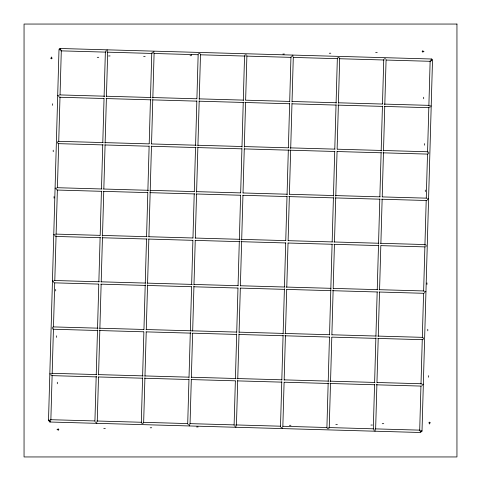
<?xml version="1.0" encoding="UTF-8"?>
<svg xmlns="http://www.w3.org/2000/svg" width="481" height="481" viewBox="0 0 481 481"><rect width="100%" height="100%" fill="white"/><g stroke="black" fill="none" stroke-linecap="round" stroke-linejoin="round"><path stroke-width="0.72" d="M48.497 420.803L58.995 49.633L60.931 49.687M49.832 420.839L49.633 422.005L420.803 432.503L421.001 431.343M49.687 420.069L49.651 421.284M50.956 375.204L50.998 373.671M52.267 328.812L52.309 327.278M53.577 282.413L53.625 280.88M54.894 236.015L54.936 234.481M56.205 189.622L56.247 188.089M57.516 143.224L57.558 141.691M58.832 96.825L58.874 95.292M60.143 50.433L60.197 48.497L431.367 58.995A1.172 1.172 0 0 1 432.431 59.746M50.854 420.117L52.128 375.132M52.17 373.629L53.445 328.637M53.487 327.14L54.738 282.9M54.798 280.651L56.073 235.66M56.115 234.157L57.365 189.917M57.431 187.668L58.682 143.428M58.724 141.931L59.999 96.94M60.059 94.691L61.309 50.445M94.913 421.368L96.188 376.376M96.23 374.873L97.499 329.888M97.541 328.385L98.791 284.145M98.858 281.896L100.108 237.656M100.174 235.407L101.425 191.161M101.485 188.913L102.742 144.673M102.802 142.424L104.052 98.184M104.094 96.687L105.369 51.695M97.252 421.434L98.503 377.194M98.569 374.94L99.838 329.954M99.88 328.451L101.136 284.211M101.196 281.962L102.447 237.722M102.489 236.219L103.764 191.228M103.83 188.979L105.08 144.739M105.123 143.242L106.391 98.25M106.433 96.753L107.708 51.762M141.312 422.679L142.58 377.687M142.623 376.19L143.873 331.95M143.939 329.695L145.214 284.71M145.256 283.207L146.507 238.967M146.567 236.718L147.823 192.478M147.865 190.975L149.134 145.983M149.2 143.735L150.451 99.495M150.493 97.998L151.768 53.006M143.651 422.745L144.919 377.753M144.961 376.256L146.218 332.016M146.278 329.762L147.553 284.776M147.595 283.273L148.845 239.033M148.912 236.784L151.473 146.056M151.539 143.801L152.79 99.561M152.832 98.064L154.106 53.072M187.704 423.989L188.979 378.998M189.021 377.501L190.296 332.509M190.338 331.012L191.588 286.772M191.648 284.518L192.899 240.278M192.965 238.029L194.216 193.789M194.282 191.54L195.533 147.3M195.575 145.797L196.849 100.812M196.909 98.557L198.16 54.317M190.043 424.056L191.318 379.064M191.36 377.567L192.61 333.327M192.677 331.078L193.945 286.087M193.987 284.584L195.244 240.344M195.304 238.095L196.555 193.855M196.597 192.358L197.871 147.366M197.913 145.863L199.188 100.878M199.23 99.375L200.499 54.383M234.103 425.3L235.353 381.06M235.419 378.812L236.688 333.82M236.73 332.323L237.981 288.083M238.047 285.834L239.297 241.594M239.34 240.091L240.614 195.1M240.674 192.851L241.931 148.611M241.973 147.114L243.242 102.122M243.284 100.619L244.558 55.634M236.442 425.366L237.716 380.381M237.758 378.878L239.027 333.886M239.069 332.389L240.326 288.149M240.386 285.9L241.66 240.909M241.702 239.406L242.953 195.166M243.019 192.917L244.27 148.677M244.312 147.18L245.581 102.188M245.647 99.94L246.897 55.7M280.501 426.617L281.77 381.625M281.812 380.122L283.087 335.137M283.129 333.634L284.403 288.642M284.445 287.145L285.696 242.905M285.756 240.656L287.013 196.416M287.055 194.913L288.323 149.922M288.39 147.673L289.64 103.433M289.682 101.936L290.957 56.944M282.84 426.683L284.091 382.443M284.151 380.188L285.425 335.203M285.467 333.7L286.718 289.46M286.784 287.211L288.035 242.971M288.101 240.722L289.352 196.482M289.412 194.228L290.662 149.988M290.704 148.491L291.979 103.499M292.021 102.002L293.296 57.011M326.894 427.928L328.168 382.936M328.21 381.439L329.461 337.199M329.527 334.944L332.088 244.216M332.155 241.967L333.405 197.727M333.447 196.224L334.722 151.238M334.782 148.984L336.039 104.744M336.081 103.247L337.349 58.255M329.232 427.994L330.507 383.002M330.549 381.505L331.8 337.265M331.866 335.017L333.135 290.025M333.177 288.522L334.433 244.282M334.493 242.033L335.744 197.793M335.786 196.29L337.061 151.305M337.127 149.05L338.377 104.81M338.42 103.313L339.688 58.321M373.292 429.238L374.567 384.247M374.609 382.75L375.877 337.758M375.92 336.261L377.17 292.021M377.236 289.772L378.511 244.781M378.553 243.278L379.804 199.038M379.864 196.789L381.12 152.549M381.162 151.046L382.431 106.06M382.497 103.806L383.748 59.566M375.631 429.305L376.906 384.313M376.948 382.816L378.198 338.576M378.258 336.327L379.515 292.087M379.575 289.839L380.826 245.593M380.892 243.344L382.142 199.104M382.209 196.855L383.459 152.615M383.501 151.112L384.77 106.127M384.812 104.624L386.087 59.632M419.691 430.555L420.941 386.309M421.001 384.06L422.276 339.069M422.318 337.572L423.569 293.332M423.635 291.083L424.885 246.843M424.927 245.34L426.202 200.349M426.262 198.1L427.513 153.86M427.555 152.363L428.83 107.371M428.872 105.868L430.146 60.883M420.857 430.567L420.821 431.782M422.126 385.708L422.168 384.175M423.442 339.309L423.484 337.776M424.753 292.911L424.795 291.378M426.064 246.519L426.106 244.985M427.375 200.12L427.423 198.587M428.691 153.722L428.733 152.188M430.002 107.329L430.044 105.796M431.313 60.931L431.367 58.995M59.999 49.657L60.179 49.218M431.168 60.161L431.349 59.716M424.026 51.575L422.09 51.611M56.974 429.425L58.91 429.389M108.58 55.964L110.077 55.94M52.363 58.129L50.427 58.165M97.24 57.335L98.767 57.311M143.645 56.517L145.178 56.493M190.055 55.7L191.588 55.676M282.87 54.064L284.403 54.034M329.275 53.247L330.808 53.217M375.685 52.429L377.218 52.399M430.573 422.835L428.637 422.871M103.782 428.601L105.315 428.571M150.192 427.783L151.725 427.753M196.597 426.966L198.13 426.936M289.412 425.324L290.945 425.3M335.822 424.507L337.355 424.482M382.233 423.689L383.76 423.665M370.923 425.06L372.42 425.036M105.796 50.956L107.329 50.998M152.188 52.267L153.722 52.309M198.587 53.577L200.12 53.625M244.985 54.894L246.519 54.936M291.378 56.205L292.911 56.247M337.776 57.516L339.309 57.558M384.175 58.832L385.708 58.874M430.567 60.143L432.503 60.197L422.005 431.367L420.069 431.313M60.883 50.854L105.868 52.128M107.371 52.17L152.363 53.445M153.86 53.487L198.1 54.738M200.349 54.798L245.34 56.073M246.843 56.115L291.083 57.365M293.332 57.431L337.572 58.682M339.069 58.724L384.06 59.999M386.309 60.059L430.555 61.309M59.632 94.913L104.624 96.188M106.127 96.23L151.112 97.499M152.615 97.541L196.855 98.791M199.104 98.858L243.344 100.108M245.593 100.174L289.839 101.425M292.087 101.485L336.327 102.742M338.576 102.802L382.816 104.052M384.313 104.094L429.305 105.369M59.566 97.252L103.806 98.503M106.06 98.569L151.046 99.838M152.549 99.88L196.789 101.136M199.038 101.196L243.278 102.447M244.781 102.489L289.772 103.764M292.021 103.83L336.261 105.08M337.758 105.123L382.75 106.391M384.247 106.433L429.238 107.708M58.321 141.312L103.313 142.58M104.81 142.623L149.05 143.873M151.305 143.939L196.29 145.214M197.793 145.256L242.033 146.507M244.282 146.567L288.522 147.823M290.025 147.865L335.017 149.134M337.265 149.2L381.505 150.451M383.002 150.493L427.994 151.768M58.255 143.651L103.247 144.919M104.744 144.961L148.984 146.218M151.238 146.278L196.224 147.553M197.727 147.595L241.967 148.845M244.216 148.912L334.944 151.473M337.199 151.539L381.439 152.79M382.936 152.832L427.928 154.106M57.011 187.704L102.002 188.979M103.499 189.021L148.491 190.296M149.988 190.338L194.228 191.588M196.482 191.648L240.722 192.899M242.971 192.965L287.211 194.216M289.46 194.282L333.7 195.533M335.203 195.575L380.188 196.849M382.443 196.909L426.683 198.16M56.944 190.043L101.936 191.318M103.433 191.36L147.673 192.61M149.922 192.677L194.913 193.945M196.416 193.987L240.656 195.244M242.905 195.304L287.145 196.555M288.642 196.597L333.634 197.871M335.137 197.913L380.122 199.188M381.625 199.23L426.617 200.499M55.7 234.103L99.94 235.353M102.188 235.419L147.18 236.688M148.677 236.73L192.917 237.981M195.166 238.047L239.406 239.297M240.909 239.34L285.9 240.614M288.149 240.674L332.389 241.931M333.886 241.973L378.878 243.242M380.381 243.284L425.366 244.558M55.634 236.442L100.619 237.716M102.122 237.758L147.114 239.027M148.611 239.069L192.851 240.326M195.1 240.386L240.091 241.66M241.594 241.702L285.834 242.953M288.083 243.019L332.323 244.27M333.82 244.312L378.812 245.581M381.06 245.647L425.3 246.897M54.383 280.501L99.375 281.77M100.878 281.812L145.863 283.087M147.366 283.129L192.358 284.403M193.855 284.445L238.095 285.696M240.344 285.756L284.584 287.013M286.087 287.055L331.078 288.323M333.327 288.39L377.567 289.64M379.064 289.682L424.056 290.957M54.317 282.84L98.557 284.091M100.812 284.151L145.797 285.425M147.3 285.467L191.54 286.718M193.789 286.784L238.029 288.035M240.278 288.101L284.518 289.352M286.772 289.412L331.012 290.662M332.509 290.704L377.501 291.979M378.998 292.021L423.989 293.296M53.072 326.894L98.064 328.168M99.561 328.21L143.801 329.461M146.056 329.527L236.784 332.088M239.033 332.155L283.273 333.405M284.776 333.447L329.762 334.722M332.016 334.782L376.256 336.039M377.753 336.081L422.745 337.349M53.006 329.232L97.998 330.507M99.495 330.549L143.735 331.8M145.983 331.866L190.975 333.135M192.478 333.177L236.718 334.433M238.967 334.493L283.207 335.744M284.71 335.786L329.695 337.061M331.95 337.127L376.19 338.377M377.687 338.42L422.679 339.688M51.762 373.292L96.753 374.567M98.25 374.609L143.242 375.877M144.739 375.92L188.979 377.17M191.228 377.236L236.219 378.511M237.722 378.553L281.962 379.804M284.211 379.864L328.451 381.12M329.954 381.162L374.94 382.431M377.194 382.497L421.434 383.748M51.695 375.631L96.687 376.906M98.184 376.948L142.424 378.198M144.673 378.258L188.913 379.515M191.161 379.575L235.407 380.826M237.656 380.892L281.896 382.142M284.145 382.209L328.385 383.459M329.888 383.501L374.873 384.77M376.376 384.812L421.368 386.087M50.445 419.691L94.691 420.941M96.94 421.001L141.931 422.276M143.428 422.318L187.668 423.569M189.917 423.635L234.157 424.885M235.66 424.927L280.651 426.202M282.9 426.262L327.14 427.513M328.637 427.555L373.629 428.83M375.132 428.872L420.117 430.146M48.545 420.803L50.433 420.857M95.292 422.126L96.825 422.168M141.691 423.442L143.224 423.484M188.089 424.753L189.622 424.795M234.481 426.064L236.015 426.106M280.88 427.375L282.413 427.423M327.278 428.691L328.812 428.733M373.671 430.002L375.204 430.044M153.806 51.485L154.052 51.87M422.835 50.427L422.871 52.363M423.665 97.24L423.689 98.767M424.482 143.645L424.507 145.178M425.3 190.055L425.324 191.588M426.936 282.87L426.966 284.403M427.753 329.275L427.783 330.808M428.571 375.685L428.601 377.218M429.389 422.09L429.425 424.026M51.575 56.974L51.611 58.91M52.399 103.782L52.429 105.315M53.217 150.192L53.247 151.725M54.034 196.597L54.064 198.13M55.676 289.412L55.7 290.945M56.493 335.822L56.517 337.355M57.311 382.233L57.335 383.76M58.129 428.637L58.165 430.573M191.246 54.6A1.172 1.172 0 0 1 191.63 54.846M50.469 421.687A1.172 1.172 0 0 1 50.084 421.927M48.599 420.358A1.172 1.172 0 0 1 48.864 419.985M59.097 49.188A1.172 1.172 0 0 1 60.197 48.497M96.867 422.997A1.172 1.172 0 0 1 96.477 423.244M107.041 49.91A1.172 1.172 0 0 1 107.413 50.174M189.658 425.625A1.172 1.172 0 0 1 189.273 425.865M236.057 426.936A1.172 1.172 0 0 1 235.666 427.182M282.449 428.246A1.172 1.172 0 0 1 282.064 428.493M292.622 55.159A1.172 1.172 0 0 1 292.995 55.423M375.246 430.874A1.172 1.172 0 0 1 374.855 431.114M421.687 430.531A1.172 1.172 0 0 1 421.927 430.916M49.91 373.959A1.172 1.172 0 0 1 50.174 373.587M422.997 384.133A1.172 1.172 0 0 1 423.244 384.523M52.531 281.169A1.172 1.172 0 0 1 52.796 280.796M425.625 291.342A1.172 1.172 0 0 1 425.865 291.726M53.848 234.77A1.172 1.172 0 0 1 54.112 234.397M55.159 188.378A1.172 1.172 0 0 1 55.423 188.005M428.246 198.551A1.172 1.172 0 0 1 428.493 198.936M57.78 95.581A1.172 1.172 0 0 1 58.045 95.208M430.874 105.754A1.172 1.172 0 0 1 431.114 106.145M456.95 24.05L24.05 24.05L24.05 456.95L456.95 456.95L456.95 24.05"/></g></svg>
